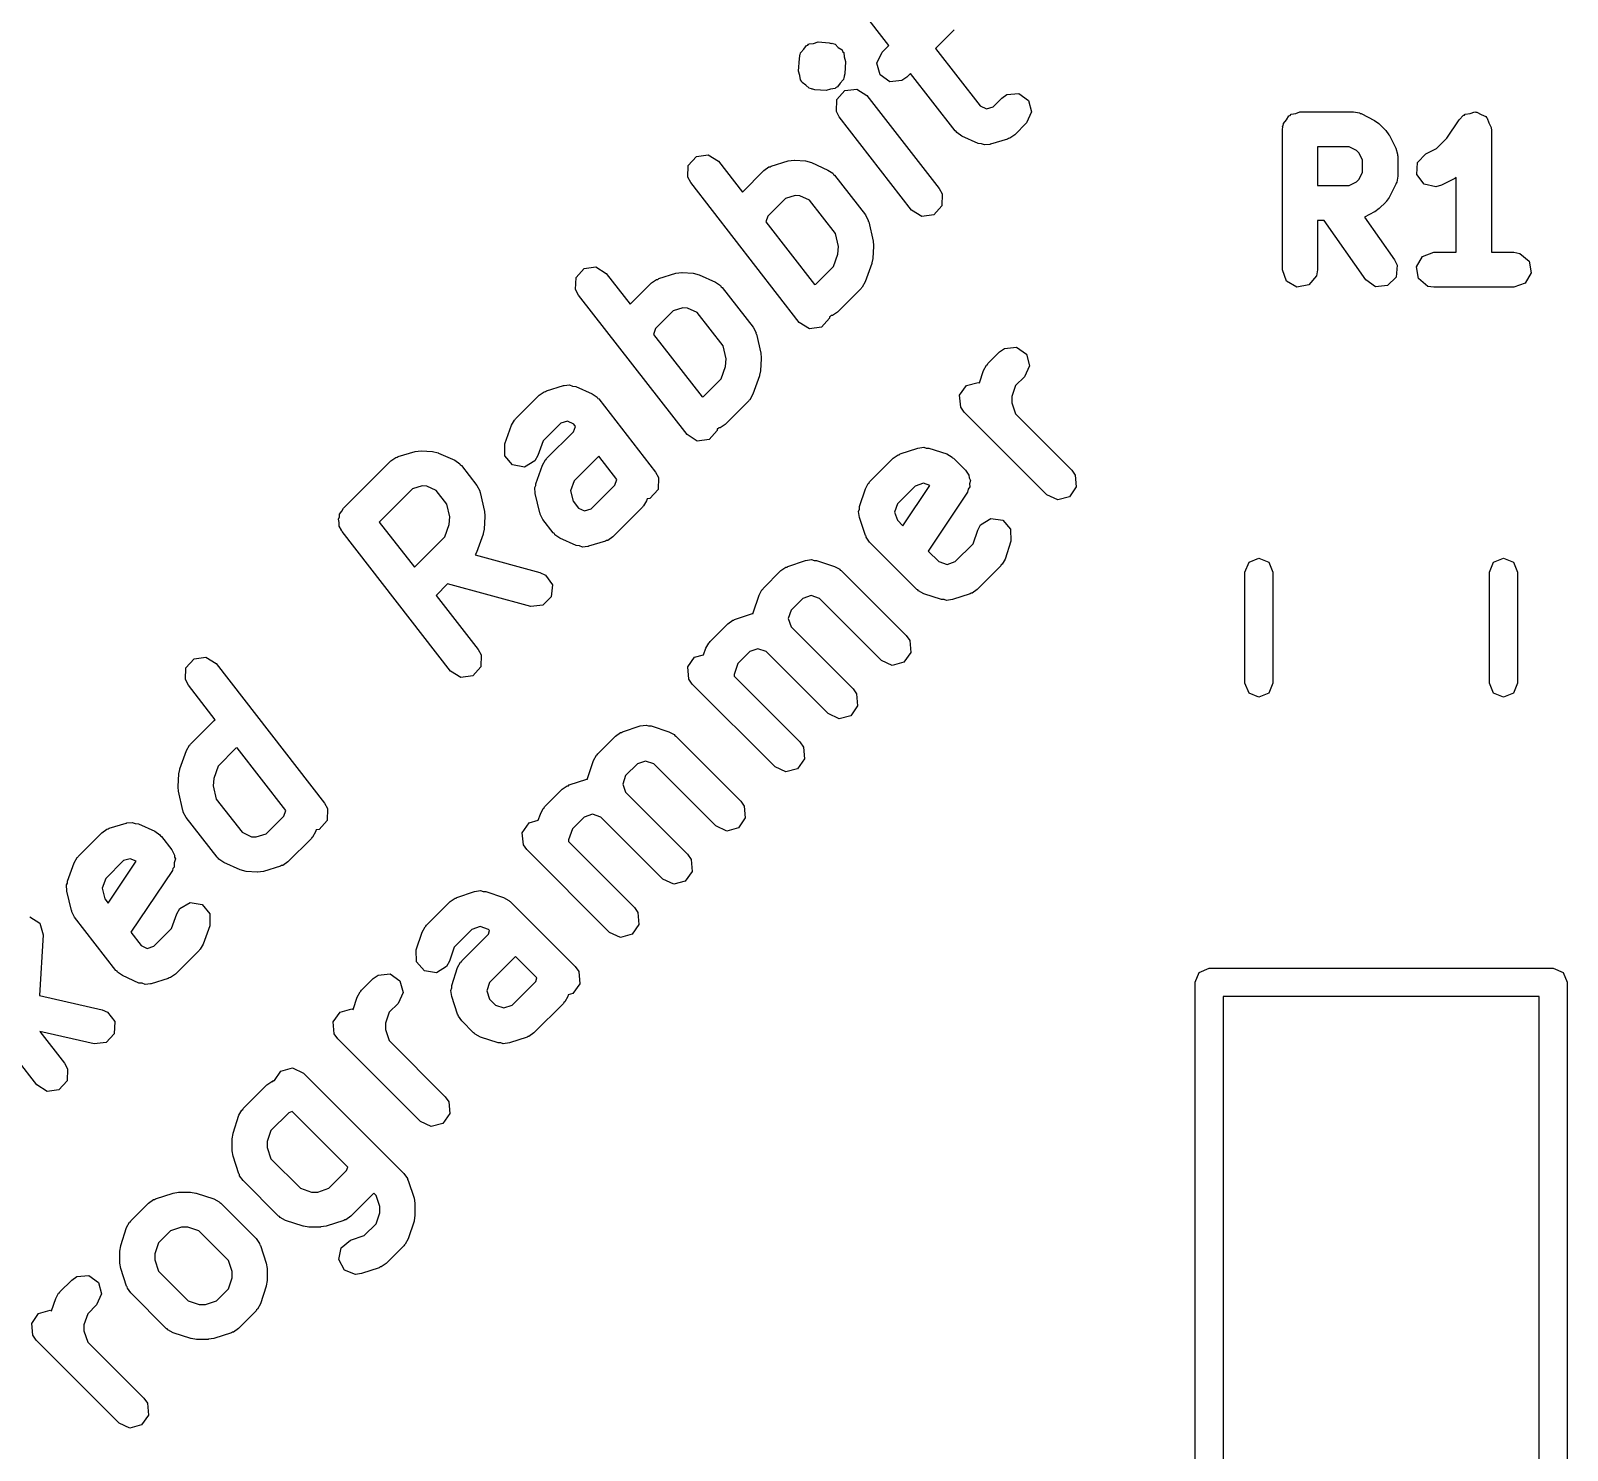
# Model space of a CAD drawing. Extents: x 83.3 to 116.7, y -116.7 to -83.3.
# Drawn here: x 89.15 to 95.72, y -110.91 to -104.85 of the extents above; entities that cross this region are included whole.
import ezdxf

# ---------------------------------------------------------------- set-up
doc = ezdxf.new("R2010")
doc.units = 0
doc.layers.add('BLACK', color=7, linetype='CONTINUOUS')

msp = doc.modelspace()

# ---------------------------------------------------------------- linework, layer by layer
at = {"layer": 'BLACK', "linetype": 'CONTINUOUS'}
for p, q in [((92.816, -104.913), (92.7019, -104.767)), ((93.0951, -104.846), (93.0157, -104.926)), ((92.4533, -104.929), (92.4643, -104.913)), ((92.4643, -104.913), (92.4697, -104.911)), ((92.4697, -104.911), (92.4735, -104.907)), ((92.4735, -104.907), (92.4744, -104.907)), ((92.4744, -104.907), (92.475, -104.906)), ((92.475, -104.906), (92.4946, -104.904)), ((92.4946, -104.904), (92.5136, -104.898)), ((92.5136, -104.898), (92.5609, -104.901)), ((92.5609, -104.901), (92.5701, -104.904)), ((92.5701, -104.904), (92.5733, -104.903)), ((92.5733, -104.903), (92.5761, -104.905)), ((92.5761, -104.905), (92.5862, -104.908)), ((92.5862, -104.908), (92.6001, -104.921)), ((92.787, -104.942), (92.816, -104.913)), ((92.4306, -105.022), (92.4337, -104.969)), ((92.4337, -104.969), (92.4361, -104.959)), ((92.4358, -104.955), (92.4376, -104.952)), ((92.4361, -104.959), (92.4358, -104.955)), ((92.4376, -104.952), (92.4391, -104.946)), ((92.4391, -104.945), (92.4395, -104.944)), ((92.4391, -104.946), (92.4391, -104.945)), ((92.4395, -104.944), (92.4398, -104.943)), ((92.4398, -104.943), (92.4533, -104.929)), ((92.6001, -104.921), (92.6161, -104.931)), ((92.6161, -104.931), (92.6182, -104.938)), ((92.6182, -104.938), (92.6233, -104.943)), ((92.6233, -104.943), (92.6253, -104.962)), ((92.6253, -104.962), (92.6308, -104.981)), ((92.6308, -104.981), (92.6277, -105.034)), ((92.7653, -104.989), (92.787, -104.942)), ((93.0157, -104.926), (93.2067, -105.171)), ((92.4361, -105.041), (92.4306, -105.022)), ((92.4381, -105.06), (92.4361, -105.041)), ((92.6256, -105.048), (92.6238, -105.051)), ((92.6277, -105.034), (92.6253, -105.044)), ((92.6253, -105.044), (92.6256, -105.048)), ((92.7786, -105.038), (92.7653, -104.989)), ((92.8206, -105.068), (92.7786, -105.038)), ((92.8931, -105.048), (92.8718, -105.063)), ((92.9088, -105.033), (92.8931, -105.048)), ((93.0997, -105.278), (92.9088, -105.033)), ((92.4432, -105.065), (92.4381, -105.06)), ((92.4453, -105.071), (92.4432, -105.065)), ((92.4613, -105.082), (92.4453, -105.071)), ((92.4752, -105.095), (92.4613, -105.082)), ((92.4853, -105.098), (92.4752, -105.095)), ((92.4881, -105.1), (92.4853, -105.098)), ((92.4913, -105.099), (92.4881, -105.1)), ((92.5005, -105.102), (92.4913, -105.099)), ((92.5478, -105.105), (92.5005, -105.102)), ((92.5668, -105.099), (92.5478, -105.105)), ((92.5864, -105.097), (92.5668, -105.099)), ((92.587, -105.096), (92.5864, -105.097)), ((92.5879, -105.096), (92.587, -105.096)), ((92.5917, -105.092), (92.5879, -105.096)), ((92.5971, -105.09), (92.5917, -105.092)), ((92.5938, -105.144), (92.6282, -105.106)), ((92.6081, -105.074), (92.5971, -105.09)), ((92.6216, -105.06), (92.6081, -105.074)), ((92.6219, -105.059), (92.6216, -105.06)), ((92.6223, -105.058), (92.6219, -105.059)), ((92.6238, -105.051), (92.6223, -105.057)), ((92.6223, -105.057), (92.6223, -105.058)), ((92.6282, -105.106), (92.679, -105.099)), ((92.679, -105.099), (92.7225, -105.126)), ((92.8718, -105.063), (92.8206, -105.068)), ((92.5919, -105.195), (92.5938, -105.144)), ((92.7225, -105.126), (93.0318, -105.524)), ((93.2067, -105.171), (93.2336, -105.183)), ((93.2336, -105.183), (93.2612, -105.175)), ((93.2612, -105.175), (93.2984, -105.138)), ((93.2984, -105.138), (93.3198, -105.123)), ((93.3198, -105.123), (93.3709, -105.118)), ((93.3709, -105.118), (93.4129, -105.148)), ((93.4129, -105.148), (93.4262, -105.197)), ((92.6041, -105.218), (92.5919, -105.195)), ((92.9134, -105.616), (92.6041, -105.218)), ((93.4045, -105.244), (93.354, -105.294)), ((93.4262, -105.197), (93.4045, -105.244)), ((94.5023, -105.246), (94.5148, -105.231)), ((94.5148, -105.231), (94.5246, -105.214)), ((94.5246, -105.214), (94.5309, -105.212)), ((94.5309, -105.212), (94.5353, -105.206)), ((94.5353, -105.206), (94.5545, -105.203)), ((94.5545, -105.203), (94.5728, -105.196)), ((94.5728, -105.196), (94.8014, -105.196)), ((94.8014, -105.196), (94.827, -105.201)), ((94.827, -105.201), (94.8304, -105.204)), ((94.8304, -105.204), (94.8349, -105.204)), ((94.8349, -105.204), (94.892, -105.233)), ((94.892, -105.233), (94.91, -105.246)), ((95.2002, -105.309), (95.2532, -105.23)), ((95.2532, -105.23), (95.2712, -105.211)), ((95.2712, -105.211), (95.2754, -105.21)), ((95.2754, -105.21), (95.2781, -105.206)), ((95.2781, -105.206), (95.2996, -105.203)), ((95.2996, -105.203), (95.3205, -105.197)), ((95.3205, -105.197), (95.3244, -105.198)), ((95.3244, -105.198), (95.3287, -105.198)), ((95.3287, -105.198), (95.3475, -105.208)), ((95.3475, -105.208), (95.3674, -105.217)), ((95.3674, -105.217), (95.3694, -105.221)), ((95.3694, -105.221), (95.3731, -105.223)), ((95.3731, -105.223), (95.3805, -105.244)), ((95.3805, -105.244), (95.3902, -105.263)), ((93.1041, -105.281), (93.0997, -105.278)), ((93.1064, -105.285), (93.1041, -105.281)), ((93.1279, -105.3), (93.1064, -105.285)), ((93.1973, -105.332), (93.1279, -105.3)), ((93.3272, -105.31), (93.3228, -105.313)), ((93.3326, -105.309), (93.3272, -105.31)), ((93.354, -105.294), (93.3326, -105.309)), ((94.4978, -105.271), (94.4995, -105.262)), ((94.4978, -105.871), (94.4978, -105.271)), ((94.4989, -105.258), (94.5006, -105.256)), ((94.4995, -105.262), (94.4989, -105.258)), ((94.5006, -105.256), (94.5023, -105.246)), ((94.91, -105.246), (94.9115, -105.247)), ((94.9115, -105.247), (94.9401, -105.276)), ((94.9401, -105.276), (94.953, -105.294)), ((94.953, -105.294), (94.9541, -105.295)), ((94.9541, -105.295), (94.9827, -105.352)), ((95.1569, -105.353), (95.2002, -105.309)), ((95.3902, -105.263), (95.3892, -105.267)), ((95.3892, -105.267), (95.3906, -105.271)), ((95.3906, -105.271), (95.3906, -105.796)), ((93.2114, -105.333), (93.1973, -105.332)), ((93.2243, -105.338), (93.2114, -105.333)), ((93.247, -105.336), (93.2243, -105.338)), ((93.2484, -105.336), (93.247, -105.336)), ((93.2489, -105.335), (93.2484, -105.336)), ((93.2502, -105.335), (93.2489, -105.335)), ((93.3228, -105.313), (93.2502, -105.335)), ((94.6478, -105.346), (94.6478, -105.511)), ((94.7836, -105.346), (94.6478, -105.346)), ((94.8141, -105.362), (94.7836, -105.346)), ((94.8254, -105.373), (94.8141, -105.362)), ((94.8406, -105.403), (94.8254, -105.373)), ((94.9827, -105.352), (94.9901, -105.377)), ((94.9901, -105.377), (94.9891, -105.381)), ((95.0754, -105.413), (95.1107, -105.376)), ((95.1107, -105.376), (95.1569, -105.353)), ((91.9574, -105.476), (91.9593, -105.425)), ((91.9593, -105.425), (91.9937, -105.387)), ((91.9937, -105.387), (92.0445, -105.38)), ((92.0445, -105.38), (92.088, -105.407)), ((92.088, -105.407), (92.1905, -105.539)), ((92.2819, -105.447), (92.3033, -105.432)), ((92.3033, -105.432), (92.3088, -105.432)), ((92.3088, -105.432), (92.3131, -105.428)), ((92.3131, -105.428), (92.3857, -105.406)), ((92.3857, -105.406), (92.4116, -105.403)), ((92.4116, -105.403), (92.4121, -105.403)), ((92.4121, -105.403), (92.4126, -105.403)), ((92.4126, -105.403), (92.4599, -105.406)), ((92.4599, -105.406), (92.4852, -105.413)), ((92.4852, -105.413), (92.4855, -105.413)), ((92.4855, -105.413), (92.486, -105.413)), ((92.486, -105.413), (92.5554, -105.445)), ((94.8406, -105.454), (94.8406, -105.403)), ((94.9891, -105.381), (94.9906, -105.386)), ((94.9906, -105.386), (94.9906, -105.471)), ((95.0723, -105.464), (95.0754, -105.413)), ((91.9696, -105.499), (91.9574, -105.476)), ((92.4336, -106.096), (91.9696, -105.499)), ((92.1905, -105.539), (92.2819, -105.447)), ((92.5554, -105.445), (92.5769, -105.459)), ((92.5769, -105.459), (92.5792, -105.464)), ((92.5792, -105.464), (92.5836, -105.467)), ((92.5836, -105.467), (92.7162, -105.637)), ((94.7836, -105.511), (94.8141, -105.496)), ((94.8141, -105.496), (94.8254, -105.484)), ((94.8254, -105.484), (94.8406, -105.454)), ((94.9827, -105.505), (94.9541, -105.562)), ((94.9832, -105.501), (94.9827, -105.505)), ((94.9861, -105.497), (94.9832, -105.501)), ((94.9906, -105.471), (94.9861, -105.497)), ((95.1029, -105.505), (95.0723, -105.464)), ((95.1528, -105.517), (95.1029, -105.505)), ((95.2349, -105.481), (95.1777, -105.51)), ((95.236, -105.48), (95.2349, -105.481)), ((95.2406, -105.477), (95.236, -105.48)), ((95.2406, -105.796), (95.2406, -105.477)), ((92.3748, -105.567), (92.2989, -105.642)), ((92.4163, -105.554), (92.3748, -105.567)), ((92.4363, -105.555), (92.4163, -105.554)), ((92.4765, -105.574), (92.4363, -105.555)), ((92.5876, -105.716), (92.4765, -105.574)), ((93.0318, -105.524), (93.044, -105.547)), ((93.044, -105.547), (93.0421, -105.598)), ((94.6478, -105.511), (94.7836, -105.511)), ((94.9541, -105.562), (94.9408, -105.58)), ((95.1777, -105.51), (95.1528, -105.517)), ((92.7162, -105.637), (92.7283, -105.66)), ((92.9569, -105.643), (92.9134, -105.616)), ((93.0077, -105.636), (92.9569, -105.643)), ((93.0421, -105.598), (93.0077, -105.636)), ((94.892, -105.624), (94.8492, -105.646)), ((94.8932, -105.623), (94.892, -105.624)), ((94.9115, -105.61), (94.8932, -105.623)), ((94.9401, -105.582), (94.9115, -105.61)), ((94.9408, -105.58), (94.9401, -105.582)), ((92.2989, -105.642), (92.2901, -105.667)), ((92.2901, -105.667), (92.4982, -105.934)), ((92.7283, -105.66), (92.7282, -105.664)), ((92.7282, -105.664), (92.73, -105.666)), ((92.73, -105.666), (92.749, -105.749)), ((94.6766, -105.661), (94.6478, -105.661)), ((94.6478, -105.661), (94.6478, -105.871)), ((94.8542, -105.914), (94.6766, -105.661)), ((94.8492, -105.646), (94.9771, -105.828)), ((92.6004, -105.772), (92.5876, -105.716)), ((92.7508, -105.77), (92.7476, -105.823)), ((92.749, -105.749), (92.75, -105.767)), ((92.75, -105.767), (92.7508, -105.77)), ((92.5795, -105.857), (92.5985, -105.804)), ((92.5985, -105.804), (92.6004, -105.772)), ((92.7476, -105.823), (92.7433, -105.842)), ((94.9771, -105.828), (94.9881, -105.852)), ((95.0703, -105.858), (95.096, -105.814)), ((95.096, -105.814), (95.1442, -105.796)), ((95.1442, -105.796), (95.2406, -105.796)), ((95.3906, -105.796), (95.4871, -105.796)), ((95.4871, -105.796), (95.5127, -105.801)), ((95.5127, -105.801), (95.552, -105.834)), ((95.552, -105.834), (95.5609, -105.884)), ((91.4795, -105.904), (91.5139, -105.866)), ((91.5139, -105.866), (91.5647, -105.859)), ((91.5647, -105.859), (91.6082, -105.887)), ((91.6082, -105.887), (91.7107, -106.018)), ((91.8333, -105.908), (91.9059, -105.886)), ((91.9059, -105.886), (91.9318, -105.883)), ((91.9318, -105.883), (91.9323, -105.883)), ((91.9323, -105.883), (91.9328, -105.883)), ((91.9328, -105.883), (91.9801, -105.886)), ((91.9801, -105.886), (92.0054, -105.893)), ((92.0054, -105.893), (92.0057, -105.893)), ((92.0057, -105.893), (92.0061, -105.893)), ((92.0061, -105.893), (92.0756, -105.924)), ((92.5036, -105.933), (92.5795, -105.857)), ((92.7433, -105.844), (92.7149, -105.923)), ((92.7433, -105.842), (92.7433, -105.844)), ((94.5153, -105.92), (94.4978, -105.871)), ((94.6433, -105.897), (94.6103, -105.936)), ((94.6478, -105.871), (94.6433, -105.897)), ((94.9881, -105.852), (94.9836, -105.903)), ((95.0793, -105.909), (95.0703, -105.858)), ((95.5609, -105.884), (95.5353, -105.929)), ((91.4776, -105.956), (91.4795, -105.904)), ((91.4898, -105.979), (91.4776, -105.956)), ((91.7107, -106.018), (91.8021, -105.927)), ((91.8021, -105.927), (91.8235, -105.912)), ((91.8235, -105.912), (91.8289, -105.912)), ((91.8289, -105.912), (91.8333, -105.908)), ((92.0756, -105.924), (92.0971, -105.939)), ((92.0971, -105.939), (92.0993, -105.944)), ((92.0993, -105.944), (92.1038, -105.947)), ((92.1038, -105.947), (92.2363, -106.117)), ((92.4982, -105.934), (92.5036, -105.933)), ((92.6974, -105.951), (92.5964, -106.052)), ((92.6989, -105.948), (92.6974, -105.951)), ((92.702, -105.946), (92.6989, -105.948)), ((92.7149, -105.923), (92.702, -105.946)), ((94.5598, -105.945), (94.5153, -105.92)), ((94.6103, -105.936), (94.5598, -105.945)), ((94.8962, -105.944), (94.8542, -105.914)), ((94.9473, -105.939), (94.8962, -105.944)), ((94.9836, -105.903), (94.9473, -105.939)), ((95.1186, -105.942), (95.0793, -105.909)), ((95.1442, -105.946), (95.1186, -105.942)), ((95.4871, -105.946), (95.1442, -105.946)), ((95.5353, -105.929), (95.4871, -105.946)), ((91.9538, -106.575), (91.4898, -105.979)), ((91.8949, -106.046), (91.819, -106.122)), ((91.9365, -106.034), (91.8949, -106.046)), ((91.9565, -106.035), (91.9365, -106.034)), ((91.9967, -106.053), (91.9565, -106.035)), ((92.1078, -106.196), (91.9967, -106.053)), ((92.4771, -106.123), (92.4336, -106.096)), ((92.5623, -106.078), (92.5279, -106.116)), ((92.5625, -106.072), (92.5623, -106.078)), ((92.5652, -106.071), (92.5625, -106.072)), ((92.5696, -106.067), (92.5652, -106.071)), ((92.575, -106.067), (92.5696, -106.067)), ((92.5964, -106.052), (92.575, -106.067)), ((91.819, -106.122), (91.8103, -106.147)), ((91.8103, -106.147), (92.0184, -106.414)), ((92.2363, -106.117), (92.2485, -106.14)), ((92.2485, -106.14), (92.2484, -106.143)), ((92.2484, -106.143), (92.2502, -106.146)), ((92.2502, -106.146), (92.2692, -106.228)), ((92.5279, -106.116), (92.4771, -106.123)), ((92.1206, -106.252), (92.1078, -106.196)), ((92.2692, -106.228), (92.2701, -106.247)), ((93.2391, -106.272), (93.2896, -106.222)), ((93.2896, -106.222), (93.311, -106.207)), ((93.311, -106.207), (93.3621, -106.202)), ((93.3621, -106.202), (93.4041, -106.232)), ((92.0996, -106.337), (92.1187, -106.284)), ((92.1187, -106.284), (92.1206, -106.252)), ((92.271, -106.25), (92.2678, -106.303)), ((92.2701, -106.247), (92.271, -106.25)), ((93.221, -106.301), (93.2334, -106.279)), ((93.2334, -106.279), (93.2372, -106.276)), ((93.2372, -106.276), (93.2391, -106.272)), ((93.4174, -106.281), (93.3957, -106.328)), ((93.4041, -106.232), (93.4174, -106.281)), ((92.0237, -106.413), (92.0996, -106.337)), ((92.2635, -106.324), (92.2351, -106.403)), ((92.2678, -106.303), (92.2635, -106.321)), ((92.2635, -106.321), (92.2635, -106.324)), ((93.1481, -106.365), (93.1977, -106.352)), ((93.1977, -106.352), (93.2034, -106.354)), ((93.2034, -106.354), (93.221, -106.301)), ((93.3957, -106.328), (93.3577, -106.366)), ((91.2213, -106.508), (91.3223, -106.407)), ((91.3223, -106.407), (91.3436, -106.392)), ((91.3436, -106.392), (91.3491, -106.391)), ((91.3491, -106.391), (91.3535, -106.388)), ((91.3535, -106.388), (91.4261, -106.366)), ((91.4261, -106.366), (91.4273, -106.366)), ((91.4273, -106.366), (91.4278, -106.366)), ((91.4278, -106.366), (91.4293, -106.366)), ((91.4293, -106.366), (91.452, -106.363)), ((91.452, -106.363), (91.4649, -106.368)), ((91.4649, -106.368), (91.479, -106.37)), ((91.479, -106.37), (91.5484, -106.401)), ((91.5484, -106.401), (91.5699, -106.416)), ((91.5699, -106.416), (91.5722, -106.421)), ((91.5722, -106.421), (91.5766, -106.423)), ((91.5766, -106.423), (91.8197, -106.736)), ((92.0184, -106.414), (92.0237, -106.413)), ((92.2221, -106.426), (92.2191, -106.428)), ((92.2351, -106.403), (92.2221, -106.426)), ((93.1187, -106.407), (93.1481, -106.365)), ((93.1232, -106.458), (93.1187, -106.407)), ((93.3577, -106.366), (93.3419, -106.413)), ((93.3419, -106.413), (93.3419, -106.439)), ((92.2176, -106.431), (92.1165, -106.532)), ((92.2191, -106.428), (92.2176, -106.431)), ((93.1381, -106.479), (93.1232, -106.458)), ((93.4917, -106.833), (93.1381, -106.479)), ((93.3419, -106.439), (93.3577, -106.487)), ((93.3577, -106.487), (93.5977, -106.727)), ((91.1753, -106.614), (91.2038, -106.535)), ((91.2038, -106.535), (91.2167, -106.513)), ((91.2167, -106.513), (91.2198, -106.511)), ((91.2198, -106.511), (91.2213, -106.508)), ((91.4151, -106.526), (91.3392, -106.602)), ((91.4427, -106.518), (91.4151, -106.526)), ((91.4695, -106.53), (91.4427, -106.518)), ((91.4683, -106.564), (91.477, -106.54)), ((91.477, -106.54), (91.4695, -106.53)), ((92.0825, -106.558), (92.0481, -106.596)), ((92.0827, -106.551), (92.0825, -106.558)), ((92.0853, -106.551), (92.0827, -106.551)), ((92.0897, -106.547), (92.0853, -106.551)), ((92.0952, -106.547), (92.0897, -106.547)), ((92.1165, -106.532), (92.0952, -106.547)), ((91.1755, -106.666), (91.1753, -106.614)), ((91.3392, -106.602), (91.3165, -106.665)), ((91.3539, -106.678), (91.4683, -106.564)), ((91.9972, -106.603), (91.9538, -106.575)), ((92.0481, -106.596), (91.9972, -106.603)), ((90.4858, -106.89), (90.6878, -106.688)), ((90.6878, -106.688), (90.7091, -106.673)), ((90.7091, -106.673), (90.7146, -106.672)), ((90.7146, -106.672), (90.719, -106.669)), ((90.719, -106.669), (90.7916, -106.647)), ((90.7916, -106.647), (90.8175, -106.644)), ((90.8175, -106.644), (90.8179, -106.644)), ((90.8179, -106.644), (90.8184, -106.644)), ((90.8184, -106.644), (90.8658, -106.647)), ((90.8658, -106.647), (90.8911, -106.653)), ((90.8911, -106.653), (90.8914, -106.654)), ((90.8914, -106.654), (90.8918, -106.654)), ((90.8918, -106.654), (90.9613, -106.685)), ((90.9613, -106.685), (90.9828, -106.7)), ((91.2086, -106.705), (91.1755, -106.666)), ((91.3035, -106.688), (91.2592, -106.714)), ((91.3165, -106.665), (91.3035, -106.688)), ((91.3363, -106.706), (91.3493, -106.683)), ((91.3493, -106.683), (91.3524, -106.682)), ((91.3524, -106.682), (91.3539, -106.678)), ((91.5766, -106.668), (91.4718, -106.773)), ((91.6538, -106.767), (91.5766, -106.668)), ((92.734, -106.777), (92.8351, -106.676)), ((92.8351, -106.676), (92.8564, -106.661)), ((92.8564, -106.661), (92.8609, -106.661)), ((92.8609, -106.661), (92.8644, -106.658)), ((92.8644, -106.658), (92.9401, -106.633)), ((92.9401, -106.633), (92.9659, -106.629)), ((92.9659, -106.629), (92.9763, -106.633)), ((92.9763, -106.633), (92.9876, -106.633)), ((92.9876, -106.633), (93.0633, -106.658)), ((93.0633, -106.658), (93.0862, -106.671)), ((93.0862, -106.671), (93.0886, -106.674)), ((93.0886, -106.674), (93.0926, -106.676)), ((93.0926, -106.676), (93.1432, -106.727)), ((90.9828, -106.7), (90.985, -106.705)), ((90.985, -106.705), (90.9894, -106.707)), ((90.9894, -106.707), (91.0557, -106.793)), ((91.2592, -106.714), (91.2086, -106.705)), ((91.3079, -106.785), (91.3363, -106.706)), ((91.8197, -106.736), (91.8318, -106.759)), ((93.1432, -106.727), (93.1581, -106.748)), ((93.1581, -106.748), (93.1592, -106.76)), ((93.5977, -106.727), (93.6127, -106.748)), ((93.6127, -106.748), (93.6171, -106.799)), ((90.7806, -106.807), (90.6387, -106.949)), ((90.8221, -106.794), (90.7806, -106.807)), ((90.8422, -106.796), (90.8221, -106.794)), ((90.8824, -106.814), (90.8422, -106.796)), ((90.9272, -106.872), (90.8824, -106.814)), ((91.0557, -106.793), (91.0679, -106.816)), ((91.0679, -106.816), (91.0678, -106.819)), ((91.0678, -106.819), (91.0696, -106.822)), ((91.3041, -106.801), (91.308, -106.793)), ((91.3054, -106.827), (91.3041, -106.801)), ((91.308, -106.793), (91.3079, -106.785)), ((91.4718, -106.773), (91.4565, -106.815)), ((91.4565, -106.815), (91.4668, -106.859)), ((91.5439, -106.892), (91.6451, -106.791)), ((91.6451, -106.791), (91.6538, -106.767)), ((91.8299, -106.81), (91.7955, -106.848)), ((91.8318, -106.759), (91.8299, -106.81)), ((92.6907, -106.882), (92.7159, -106.807)), ((92.7159, -106.807), (92.7283, -106.784)), ((92.7283, -106.784), (92.7321, -106.781)), ((92.7321, -106.781), (92.734, -106.777)), ((92.9286, -106.795), (92.8526, -106.871)), ((92.8764, -106.965), (92.9916, -106.792)), ((92.9639, -106.783), (92.9286, -106.795)), ((92.9916, -106.792), (92.9639, -106.783)), ((93.1525, -106.821), (92.9846, -107.073)), ((93.1555, -106.809), (93.1525, -106.821)), ((93.1626, -106.799), (93.1555, -106.809)), ((93.1592, -106.76), (93.1647, -106.772)), ((93.1647, -106.772), (93.1613, -106.785)), ((93.1613, -106.785), (93.1626, -106.799)), ((93.6171, -106.799), (93.5877, -106.841)), ((90.94, -106.927), (90.9272, -106.872)), ((91.0696, -106.822), (91.0885, -106.904)), ((91.3244, -106.909), (91.3054, -106.827)), ((91.4668, -106.859), (91.4895, -106.889)), ((91.763, -106.885), (91.6367, -107.012)), ((91.7645, -106.882), (91.763, -106.885)), ((91.7676, -106.88), (91.7645, -106.882)), ((91.7805, -106.858), (91.7676, -106.88)), ((91.7834, -106.85), (91.7805, -106.858)), ((91.7955, -106.848), (91.7834, -106.85)), ((92.691, -106.894), (92.6907, -106.882)), ((92.8526, -106.871), (92.8409, -106.906)), ((93.5382, -106.854), (93.4917, -106.833)), ((93.5877, -106.841), (93.5382, -106.854)), ((90.4641, -106.936), (90.4689, -106.926)), ((90.468, -106.951), (90.4641, -106.936)), ((90.4674, -106.966), (90.468, -106.951)), ((90.4689, -106.926), (90.4693, -106.915)), ((90.4693, -106.915), (90.4794, -106.903)), ((90.4794, -106.903), (90.4858, -106.89)), ((90.6387, -106.949), (90.7889, -107.142)), ((90.9381, -106.959), (90.94, -106.927)), ((91.0903, -106.925), (91.0872, -106.979)), ((91.0885, -106.904), (91.0895, -106.922)), ((91.0895, -106.922), (91.0903, -106.925)), ((91.3262, -106.912), (91.3244, -106.909)), ((91.3261, -106.915), (91.3262, -106.912)), ((91.3382, -106.938), (91.3261, -106.915)), ((91.3824, -106.995), (91.3382, -106.938)), ((91.4895, -106.889), (91.5163, -106.901)), ((91.5163, -106.901), (91.5439, -106.892)), ((92.6868, -106.904), (92.691, -106.894)), ((92.6907, -106.93), (92.6868, -106.904)), ((92.7159, -107.006), (92.6907, -106.93)), ((92.8409, -106.906), (92.8526, -106.941)), ((92.8526, -106.941), (92.8764, -106.965)), ((93.2081, -106.96), (93.2519, -106.934)), ((93.2519, -106.934), (93.3026, -106.941)), ((93.3026, -106.941), (93.3366, -106.979)), ((90.4767, -106.983), (90.4674, -106.966)), ((90.4774, -106.986), (90.4767, -106.983)), ((90.4784, -106.987), (90.4774, -106.986)), ((90.4796, -106.989), (90.4784, -106.987)), ((90.9436, -107.586), (90.4796, -106.989)), ((90.7889, -107.142), (90.919, -107.012)), ((90.919, -107.012), (90.9381, -106.959)), ((91.0829, -107), (91.0545, -107.079)), ((91.0872, -106.979), (91.0829, -106.997)), ((91.0829, -106.997), (91.0829, -107)), ((91.3869, -106.998), (91.3824, -106.995)), ((91.3891, -107.003), (91.3869, -106.998)), ((91.4106, -107.017), (91.3891, -107.003)), ((91.48, -107.049), (91.4106, -107.017)), ((91.6367, -107.012), (91.6154, -107.027)), ((92.7187, -107.009), (92.7159, -107.006)), ((92.7191, -107.014), (92.7187, -107.009)), ((92.734, -107.035), (92.7191, -107.014)), ((93.1761, -107.042), (93.1957, -106.983)), ((93.1957, -106.983), (93.2081, -106.96)), ((93.3366, -106.979), (93.338, -107.031)), ((91.0545, -107.079), (91.0484, -107.089)), ((91.4941, -107.05), (91.48, -107.049)), ((91.5071, -107.056), (91.4941, -107.05)), ((91.5297, -107.053), (91.5071, -107.056)), ((91.5312, -107.053), (91.5297, -107.053)), ((91.5317, -107.053), (91.5312, -107.053)), ((91.5329, -107.052), (91.5317, -107.053)), ((91.6055, -107.03), (91.5329, -107.052)), ((91.6099, -107.027), (91.6055, -107.03)), ((91.6154, -107.027), (91.6099, -107.027)), ((92.9361, -107.237), (92.734, -107.035)), ((92.9846, -107.073), (93.0296, -107.118)), ((93.1001, -107.118), (93.1761, -107.042)), ((93.338, -107.031), (93.3128, -107.107)), ((91.0484, -107.089), (91.3254, -107.164)), ((92.3552, -107.156), (92.3766, -107.141)), ((92.3766, -107.141), (92.381, -107.141)), ((92.381, -107.141), (92.3846, -107.138)), ((92.3846, -107.138), (92.4603, -107.113)), ((92.4603, -107.113), (92.4861, -107.109)), ((92.4861, -107.109), (92.4965, -107.113)), ((92.4965, -107.113), (92.5077, -107.113)), ((92.5077, -107.113), (92.5835, -107.138)), ((92.5835, -107.138), (92.6064, -107.15)), ((93.0296, -107.118), (93.0649, -107.13)), ((93.0649, -107.13), (93.1001, -107.118)), ((93.2947, -107.136), (93.1937, -107.237)), ((93.2966, -107.132), (93.2947, -107.136)), ((93.3004, -107.129), (93.2966, -107.132)), ((93.3128, -107.107), (93.3004, -107.129)), ((94.3375, -107.163), (94.3551, -107.12)), ((94.3551, -107.12), (94.3975, -107.103)), ((94.3975, -107.103), (94.4399, -107.12)), ((94.4399, -107.12), (94.4575, -107.163)), ((95.3825, -107.163), (95.4001, -107.12)), ((95.4001, -107.12), (95.4425, -107.103)), ((95.4425, -107.103), (95.4849, -107.12)), ((95.4849, -107.12), (95.5025, -107.163)), ((90.9305, -107.213), (90.8817, -107.262)), ((91.2863, -107.309), (90.9305, -107.213)), ((91.3254, -107.164), (91.349, -107.175)), ((91.349, -107.175), (91.3784, -107.217)), ((92.2795, -107.232), (92.3552, -107.156)), ((92.6064, -107.15), (92.6088, -107.154)), ((92.6088, -107.154), (92.6128, -107.156)), ((92.6128, -107.156), (92.8906, -107.434)), ((94.3375, -107.637), (94.3375, -107.163)), ((94.4575, -107.163), (94.4575, -107.637)), ((95.3825, -107.637), (95.3825, -107.163)), ((95.5025, -107.163), (95.5025, -107.637)), ((90.8817, -107.262), (91.062, -107.493)), ((91.3738, -107.268), (91.3375, -107.304)), ((91.3784, -107.217), (91.3738, -107.268)), ((92.2361, -107.337), (92.2614, -107.261)), ((92.2614, -107.261), (92.2738, -107.238)), ((92.2738, -107.238), (92.2776, -107.236)), ((92.2776, -107.236), (92.2795, -107.232)), ((92.4488, -107.275), (92.3981, -107.325)), ((92.484, -107.263), (92.4488, -107.275)), ((92.5193, -107.275), (92.484, -107.263)), ((92.7845, -107.54), (92.5193, -107.275)), ((92.9401, -107.239), (92.9361, -107.237)), ((92.9425, -107.243), (92.9401, -107.239)), ((92.9654, -107.255), (92.9425, -107.243)), ((93.0411, -107.28), (92.9654, -107.255)), ((93.0524, -107.28), (93.0411, -107.28)), ((93.0628, -107.284), (93.0524, -107.28)), ((93.0886, -107.28), (93.0628, -107.284)), ((93.1643, -107.255), (93.0886, -107.28)), ((93.1679, -107.252), (93.1643, -107.255)), ((93.1723, -107.252), (93.1679, -107.252)), ((93.1937, -107.237), (93.1723, -107.252)), ((91.3375, -107.304), (91.2863, -107.309)), ((92.1573, -107.365), (92.233, -107.34)), ((92.233, -107.34), (92.2362, -107.34)), ((92.2362, -107.34), (92.2361, -107.337)), ((92.3981, -107.325), (92.3863, -107.361)), ((92.0522, -107.459), (92.1279, -107.383)), ((92.1279, -107.383), (92.1493, -107.368)), ((92.1493, -107.368), (92.1538, -107.368)), ((92.1538, -107.368), (92.1573, -107.365)), ((92.3863, -107.361), (92.3981, -107.396)), ((92.3981, -107.396), (92.6633, -107.661)), ((92.0341, -107.488), (92.0465, -107.466)), ((92.0465, -107.466), (92.0503, -107.463)), ((92.0503, -107.463), (92.0522, -107.459)), ((92.8906, -107.434), (92.9056, -107.455)), ((92.9056, -107.455), (92.91, -107.506)), ((89.8127, -107.571), (89.8471, -107.533)), ((89.8471, -107.533), (89.898, -107.526)), ((89.898, -107.526), (89.9414, -107.553)), ((91.062, -107.493), (91.0742, -107.516)), ((91.0742, -107.516), (91.0723, -107.568)), ((91.957, -107.568), (91.9864, -107.526)), ((91.9864, -107.526), (92.0248, -107.516)), ((92.0248, -107.516), (92.0341, -107.488)), ((92.2215, -107.502), (92.1708, -107.553)), ((92.2567, -107.49), (92.2215, -107.502)), ((92.292, -107.502), (92.2567, -107.49)), ((92.5573, -107.767), (92.292, -107.502)), ((92.831, -107.562), (92.7845, -107.54)), ((92.91, -107.506), (92.8806, -107.548)), ((89.8108, -107.622), (89.8127, -107.571)), ((89.9414, -107.553), (90.4054, -108.15)), ((90.9871, -107.613), (90.9436, -107.586)), ((91.0379, -107.606), (90.9871, -107.613)), ((91.0723, -107.568), (91.0379, -107.606)), ((91.9615, -107.62), (91.957, -107.568)), ((92.1708, -107.553), (92.155, -107.6)), ((92.155, -107.6), (92.155, -107.607)), ((92.155, -107.607), (92.436, -107.888)), ((92.8806, -107.548), (92.831, -107.562)), ((89.823, -107.646), (89.8108, -107.622)), ((89.9376, -107.793), (89.823, -107.646)), ((91.9764, -107.641), (91.9615, -107.62)), ((92.33, -107.994), (91.9764, -107.641)), ((92.6633, -107.661), (92.6783, -107.682)), ((94.3551, -107.68), (94.3375, -107.637)), ((94.4575, -107.637), (94.4399, -107.68)), ((95.4001, -107.68), (95.3825, -107.637)), ((95.5025, -107.637), (95.4849, -107.68)), ((92.6827, -107.734), (92.6533, -107.776)), ((92.6783, -107.682), (92.6827, -107.734)), ((94.3975, -107.697), (94.3551, -107.68)), ((94.4399, -107.68), (94.3975, -107.697)), ((95.4425, -107.697), (95.4001, -107.68)), ((95.4849, -107.68), (95.4425, -107.697)), ((89.8323, -107.897), (89.9333, -107.796)), ((89.9333, -107.796), (89.9376, -107.793)), ((92.6038, -107.789), (92.5573, -107.767)), ((92.6533, -107.776), (92.6038, -107.789)), ((91.5724, -107.939), (91.6481, -107.863)), ((91.6481, -107.863), (91.6695, -107.848)), ((91.6695, -107.848), (91.6739, -107.848)), ((91.6739, -107.848), (91.6774, -107.845)), ((91.6774, -107.845), (91.7532, -107.82)), ((91.7532, -107.82), (91.779, -107.816)), ((91.779, -107.816), (91.7894, -107.82)), ((91.7894, -107.82), (91.8006, -107.82)), ((91.8006, -107.82), (91.8764, -107.845)), ((91.8764, -107.845), (91.8993, -107.857)), ((91.8993, -107.857), (91.9017, -107.861)), ((91.9017, -107.861), (91.9057, -107.863)), ((91.9057, -107.863), (92.1835, -108.141)), ((89.7864, -108.003), (89.8148, -107.924)), ((89.8148, -107.924), (89.8277, -107.902)), ((89.8277, -107.902), (89.8308, -107.9)), ((89.8308, -107.9), (89.8323, -107.897)), ((90.0262, -107.915), (89.9503, -107.991)), ((90.0315, -107.914), (90.0262, -107.915)), ((90.2396, -108.181), (90.0315, -107.914)), ((92.436, -107.888), (92.451, -107.91)), ((92.451, -107.91), (92.4555, -107.961)), ((89.7864, -108.006), (89.7864, -108.003)), ((89.9503, -107.991), (89.9312, -108.044)), ((91.529, -108.044), (91.5542, -107.968)), ((91.5542, -107.968), (91.5667, -107.945)), ((91.5667, -107.945), (91.5705, -107.943)), ((91.5705, -107.943), (91.5724, -107.939)), ((91.7417, -107.982), (91.691, -108.032)), ((91.7769, -107.97), (91.7417, -107.982)), ((91.8122, -107.982), (91.7769, -107.97)), ((92.0774, -108.247), (91.8122, -107.982)), ((92.3765, -108.016), (92.33, -107.994)), ((92.426, -108.003), (92.3765, -108.016)), ((92.4555, -107.961), (92.426, -108.003)), ((89.7789, -108.078), (89.7821, -108.024)), ((89.7821, -108.024), (89.7864, -108.006)), ((89.9312, -108.044), (89.9293, -108.076)), ((91.4502, -108.072), (91.5259, -108.047)), ((91.5259, -108.047), (91.5291, -108.047)), ((91.5291, -108.047), (91.529, -108.044)), ((91.691, -108.032), (91.6792, -108.068)), ((91.6792, -108.068), (91.691, -108.103)), ((89.7797, -108.081), (89.7789, -108.078)), ((89.7807, -108.099), (89.7797, -108.081)), ((89.7997, -108.181), (89.7807, -108.099)), ((89.9293, -108.076), (89.9421, -108.132)), ((89.9421, -108.132), (90.0532, -108.274)), ((91.3451, -108.166), (91.4208, -108.09)), ((91.4208, -108.09), (91.4422, -108.076)), ((91.4422, -108.076), (91.4466, -108.075)), ((91.4466, -108.075), (91.4502, -108.072)), ((91.691, -108.103), (91.9562, -108.368)), ((89.8015, -108.184), (89.7997, -108.181)), ((89.8014, -108.188), (89.8015, -108.184)), ((89.8135, -108.211), (89.8014, -108.188)), ((90.2308, -108.205), (90.2396, -108.181)), ((90.4054, -108.15), (90.4176, -108.173)), ((90.4176, -108.173), (90.4157, -108.224)), ((91.3177, -108.223), (91.327, -108.196)), ((91.327, -108.196), (91.3394, -108.173)), ((91.3394, -108.173), (91.3432, -108.17)), ((91.3432, -108.17), (91.3451, -108.166)), ((91.5496, -108.197), (91.5144, -108.209)), ((91.5849, -108.209), (91.5496, -108.197)), ((92.1835, -108.141), (92.1984, -108.162)), ((92.1984, -108.162), (92.2029, -108.213)), ((89.4535, -108.276), (89.4749, -108.261)), ((89.4749, -108.261), (89.4803, -108.26)), ((89.4803, -108.26), (89.4847, -108.257)), ((89.4847, -108.257), (89.5573, -108.235)), ((89.5573, -108.235), (89.5586, -108.235)), ((89.5586, -108.235), (89.559, -108.234)), ((89.559, -108.234), (89.5605, -108.234)), ((89.5605, -108.234), (89.5832, -108.232)), ((89.5832, -108.232), (89.5961, -108.237)), ((89.5961, -108.237), (89.6102, -108.238)), ((89.6102, -108.238), (89.6796, -108.27)), ((89.9461, -108.381), (89.8135, -108.211)), ((90.1549, -108.281), (90.2308, -108.205)), ((90.3692, -108.264), (90.3663, -108.272)), ((90.3813, -108.262), (90.3692, -108.264)), ((90.4157, -108.224), (90.3813, -108.262)), ((91.2499, -108.276), (91.2793, -108.234)), ((91.2793, -108.234), (91.3177, -108.223)), ((91.4637, -108.26), (91.4479, -108.307)), ((91.5144, -108.209), (91.4637, -108.26)), ((91.8502, -108.474), (91.5849, -108.209)), ((92.1239, -108.269), (92.0774, -108.247)), ((92.1735, -108.255), (92.1239, -108.269)), ((92.2029, -108.213), (92.1735, -108.255)), ((89.3525, -108.377), (89.4535, -108.276)), ((89.6796, -108.27), (89.7011, -108.285)), ((89.7011, -108.285), (89.7034, -108.289)), ((89.7034, -108.289), (89.7078, -108.292)), ((89.7078, -108.292), (89.752, -108.349)), ((90.0532, -108.274), (90.0934, -108.293)), ((90.0934, -108.293), (90.1134, -108.294)), ((90.1134, -108.294), (90.1549, -108.281)), ((90.3488, -108.3), (90.2478, -108.401)), ((90.3503, -108.296), (90.3488, -108.3)), ((90.3534, -108.295), (90.3503, -108.296)), ((90.3663, -108.272), (90.3534, -108.295)), ((91.2544, -108.327), (91.2499, -108.276)), ((91.2693, -108.348), (91.2544, -108.327)), ((91.4479, -108.307), (91.4479, -108.314)), ((91.4479, -108.314), (91.7289, -108.596)), ((89.335, -108.404), (89.3479, -108.382)), ((89.3479, -108.382), (89.351, -108.38)), ((89.351, -108.38), (89.3525, -108.377)), ((89.5463, -108.395), (89.4704, -108.471)), ((89.5739, -108.387), (89.5463, -108.395)), ((89.6, -108.398), (89.5739, -108.387)), ((89.752, -108.349), (89.7642, -108.372)), ((89.7674, -108.387), (89.763, -108.405)), ((89.7642, -108.372), (89.7639, -108.38)), ((89.7639, -108.38), (89.7674, -108.387)), ((89.9505, -108.384), (89.9461, -108.381)), ((89.9528, -108.389), (89.9505, -108.384)), ((89.9743, -108.403), (89.9528, -108.389)), ((91.6229, -108.702), (91.2693, -108.348)), ((91.9562, -108.368), (91.9712, -108.39)), ((91.9712, -108.39), (91.9756, -108.441)), ((89.3066, -108.483), (89.335, -108.404)), ((89.4801, -108.577), (89.6, -108.398)), ((89.755, -108.437), (89.577, -108.701)), ((89.7569, -108.429), (89.755, -108.437)), ((89.7623, -108.423), (89.7569, -108.429)), ((89.763, -108.405), (89.7623, -108.423)), ((90.0437, -108.435), (89.9743, -108.403)), ((90.0442, -108.435), (90.0437, -108.435)), ((90.0445, -108.435), (90.0442, -108.435)), ((90.0698, -108.441), (90.0445, -108.435)), ((90.1171, -108.445), (90.0698, -108.441)), ((90.1176, -108.444), (90.1171, -108.445)), ((90.1181, -108.445), (90.1176, -108.444)), ((90.144, -108.441), (90.1181, -108.445)), ((90.2166, -108.419), (90.144, -108.441)), ((90.2209, -108.416), (90.2166, -108.419)), ((90.2264, -108.416), (90.2209, -108.416)), ((90.2478, -108.401), (90.2264, -108.416)), ((91.9756, -108.441), (91.9462, -108.483)), ((89.3027, -108.499), (89.3066, -108.492)), ((89.304, -108.525), (89.3027, -108.499)), ((89.323, -108.608), (89.304, -108.525)), ((89.3066, -108.492), (89.3066, -108.483)), ((89.4704, -108.471), (89.4552, -108.513)), ((89.4552, -108.513), (89.4654, -108.558)), ((90.9703, -108.552), (91.0461, -108.527)), ((91.0461, -108.527), (91.0719, -108.523)), ((91.0719, -108.523), (91.0823, -108.527)), ((91.0823, -108.527), (91.0935, -108.527)), ((91.0935, -108.527), (91.1693, -108.552)), ((91.8967, -108.496), (91.8502, -108.474)), ((91.9462, -108.483), (91.8967, -108.496)), ((89.4654, -108.558), (89.4801, -108.577)), ((89.7867, -108.599), (89.831, -108.574)), ((89.831, -108.574), (89.8816, -108.582)), ((89.8816, -108.582), (89.9147, -108.622)), ((90.84, -108.671), (90.941, -108.57)), ((90.941, -108.57), (90.9624, -108.555)), ((90.9624, -108.555), (90.9668, -108.555)), ((90.9668, -108.555), (90.9703, -108.552)), ((91.1693, -108.552), (91.1922, -108.565)), ((91.1922, -108.565), (91.1945, -108.568)), ((91.1945, -108.568), (91.1986, -108.57)), ((91.1986, -108.57), (91.4764, -108.848)), ((89.1451, -108.635), (89.1879, -108.663)), ((89.3248, -108.61), (89.323, -108.608)), ((89.3247, -108.614), (89.3248, -108.61)), ((89.3369, -108.637), (89.3247, -108.614)), ((89.5136, -108.864), (89.3369, -108.637)), ((89.751, -108.685), (89.7738, -108.622)), ((89.7738, -108.622), (89.7867, -108.599)), ((89.9147, -108.622), (89.9149, -108.673)), ((91.7289, -108.596), (91.7439, -108.617)), ((91.7439, -108.617), (91.7484, -108.668)), ((89.2026, -108.712), (89.1874, -108.971)), ((89.1879, -108.663), (89.2026, -108.712)), ((89.577, -108.701), (89.6207, -108.757)), ((89.6751, -108.761), (89.751, -108.685)), ((89.9149, -108.673), (89.8865, -108.752)), ((90.7966, -108.776), (90.8219, -108.701)), ((90.8219, -108.701), (90.8343, -108.678)), ((90.8343, -108.678), (90.8381, -108.675)), ((90.8381, -108.675), (90.84, -108.671)), ((91.0346, -108.689), (90.9586, -108.765)), ((90.9915, -108.823), (91.1053, -108.709)), ((91.0698, -108.677), (91.0346, -108.689)), ((91.1051, -108.689), (91.0698, -108.677)), ((91.1103, -108.694), (91.1051, -108.689)), ((91.1053, -108.709), (91.1103, -108.694)), ((91.6694, -108.723), (91.6229, -108.702)), ((91.7189, -108.71), (91.6694, -108.723)), ((91.7484, -108.668), (91.7189, -108.71)), ((89.1759, -109.353), (88.7118, -108.757)), ((89.6207, -108.757), (89.6475, -108.77)), ((89.6475, -108.77), (89.6751, -108.761)), ((89.8689, -108.779), (89.7679, -108.88)), ((89.8705, -108.776), (89.8689, -108.779)), ((89.8735, -108.774), (89.8705, -108.776)), ((89.8865, -108.752), (89.8735, -108.774)), ((90.798, -108.828), (90.7966, -108.776)), ((90.9586, -108.765), (90.9389, -108.824)), ((90.8321, -108.866), (90.798, -108.828)), ((90.9265, -108.847), (90.8828, -108.874)), ((90.9389, -108.824), (90.9265, -108.847)), ((90.9482, -108.928), (90.9734, -108.852)), ((90.9734, -108.852), (90.9858, -108.829)), ((90.9858, -108.829), (90.9896, -108.827)), ((90.9896, -108.827), (90.9915, -108.823)), ((91.2213, -108.805), (91.1101, -108.916)), ((91.3123, -108.896), (91.2213, -108.805)), ((91.4764, -108.848), (91.4913, -108.869)), ((94.1426, -108.873), (94.185, -108.855)), ((94.185, -108.855), (95.655, -108.855)), ((95.655, -108.855), (95.6974, -108.873)), ((89.5181, -108.867), (89.5136, -108.864)), ((89.5203, -108.872), (89.5181, -108.867)), ((89.5418, -108.886), (89.5203, -108.872)), ((89.6113, -108.918), (89.5418, -108.886)), ((89.6253, -108.919), (89.6113, -108.918)), ((89.6383, -108.924), (89.6253, -108.919)), ((89.6609, -108.922), (89.6383, -108.924)), ((89.6624, -108.922), (89.6609, -108.922)), ((89.6629, -108.921), (89.6624, -108.922)), ((89.6641, -108.921), (89.6629, -108.921)), ((89.7367, -108.899), (89.6641, -108.921)), ((89.7411, -108.896), (89.7367, -108.899)), ((89.7466, -108.895), (89.7411, -108.896)), ((89.7679, -108.88), (89.7466, -108.895)), ((90.5622, -108.949), (90.6127, -108.899)), ((90.6127, -108.899), (90.6341, -108.884)), ((90.6341, -108.884), (90.6852, -108.879)), ((90.6852, -108.879), (90.7272, -108.909)), ((90.7272, -108.909), (90.7405, -108.958)), ((90.8828, -108.874), (90.8321, -108.866)), ((91.1101, -108.916), (91.0984, -108.952)), ((91.2061, -109.012), (91.3073, -108.911)), ((91.3073, -108.911), (91.3123, -108.896)), ((91.4958, -108.921), (91.4664, -108.963)), ((91.4913, -108.869), (91.4958, -108.921)), ((94.125, -108.915), (94.1426, -108.873)), ((94.125, -111.2), (94.125, -108.915)), ((95.6974, -108.873), (95.715, -108.915)), ((95.715, -108.915), (95.715, -111.2)), ((89.1874, -108.971), (89.454, -109.032)), ((90.5265, -109.031), (90.5441, -108.978)), ((90.5441, -108.978), (90.5565, -108.955)), ((90.5565, -108.955), (90.5603, -108.953)), ((90.5603, -108.953), (90.5622, -108.949)), ((90.7405, -108.958), (90.7188, -109.005)), ((90.9443, -108.95), (90.9485, -108.939)), ((90.9482, -108.975), (90.9443, -108.95)), ((90.9485, -108.939), (90.9482, -108.928)), ((90.9734, -109.051), (90.9482, -108.975)), ((91.0984, -108.952), (91.1101, -108.987)), ((91.1101, -108.987), (91.1356, -109.012)), ((91.444, -108.975), (91.4316, -108.998)), ((91.4465, -108.968), (91.444, -108.975)), ((91.4664, -108.963), (91.4465, -108.968)), ((95.595, -108.975), (94.245, -108.975)), ((94.245, -108.975), (94.245, -111.2)), ((95.595, -111.2), (95.595, -108.975)), ((89.454, -109.032), (89.4779, -109.042)), ((89.4779, -109.042), (89.5088, -109.083)), ((90.4418, -109.084), (90.4712, -109.042)), ((90.4712, -109.042), (90.5208, -109.028)), ((90.5208, -109.028), (90.5265, -109.031)), ((90.6808, -109.043), (90.665, -109.09)), ((90.7188, -109.005), (90.6808, -109.043)), ((90.9762, -109.055), (90.9734, -109.051)), ((91.1356, -109.012), (91.1708, -109.024)), ((91.1708, -109.024), (91.2061, -109.012)), ((91.4259, -109.005), (91.2996, -109.131)), ((91.4278, -109.001), (91.4259, -109.005)), ((91.4316, -108.998), (91.4278, -109.001)), ((89.5088, -109.083), (89.5061, -109.135)), ((90.4463, -109.135), (90.4418, -109.084)), ((90.665, -109.09), (90.665, -109.116)), ((90.665, -109.116), (90.6808, -109.164)), ((90.9766, -109.059), (90.9762, -109.055)), ((90.9915, -109.08), (90.9766, -109.059)), ((91.042, -109.131), (90.9915, -109.08)), ((89.4202, -109.178), (89.1881, -109.125)), ((89.1881, -109.125), (89.2943, -109.261)), ((89.4712, -109.172), (89.4202, -109.178)), ((89.5061, -109.135), (89.4712, -109.172)), ((90.4612, -109.156), (90.4463, -109.135)), ((90.8148, -109.51), (90.4612, -109.156)), ((90.6808, -109.164), (90.9208, -109.404)), ((91.0461, -109.133), (91.042, -109.131)), ((91.0484, -109.137), (91.0461, -109.133)), ((91.0714, -109.149), (91.0484, -109.137)), ((91.1471, -109.174), (91.0714, -109.149)), ((91.1583, -109.174), (91.1471, -109.174)), ((91.1688, -109.178), (91.1583, -109.174)), ((91.1945, -109.174), (91.1688, -109.178)), ((91.2703, -109.149), (91.1945, -109.174)), ((91.2738, -109.146), (91.2703, -109.149)), ((91.2783, -109.146), (91.2738, -109.146)), ((91.2996, -109.131), (91.2783, -109.146)), ((89.2943, -109.261), (89.3065, -109.284)), ((89.3065, -109.284), (89.3046, -109.336)), ((90.1909, -109.334), (90.2187, -109.294)), ((90.2187, -109.294), (90.2682, -109.281)), ((90.2682, -109.281), (90.3147, -109.303)), ((90.3147, -109.303), (90.744, -109.732)), ((89.2193, -109.381), (89.1759, -109.353)), ((89.2701, -109.374), (89.2193, -109.381)), ((89.3046, -109.336), (89.2701, -109.374)), ((90.0571, -109.454), (90.1582, -109.353)), ((90.1582, -109.353), (90.1795, -109.338)), ((90.1795, -109.338), (90.184, -109.338)), ((90.184, -109.338), (90.1875, -109.335)), ((90.1875, -109.335), (90.1909, -109.334)), ((90.9208, -109.404), (90.9358, -109.425)), ((90.9358, -109.425), (90.9402, -109.476)), ((90.0138, -109.559), (90.039, -109.483)), ((90.039, -109.483), (90.0514, -109.461)), ((90.0514, -109.461), (90.0552, -109.458)), ((90.0552, -109.458), (90.0571, -109.454)), ((90.2517, -109.472), (90.1757, -109.548)), ((90.2667, -109.467), (90.2517, -109.472)), ((90.5042, -109.704), (90.2667, -109.467)), ((90.8612, -109.531), (90.8148, -109.51)), ((90.9402, -109.476), (90.9108, -109.518)), ((90.0099, -109.583), (90.0138, -109.561)), ((90.0138, -109.561), (90.0138, -109.559)), ((90.1757, -109.548), (90.1599, -109.595)), ((90.9108, -109.518), (90.8612, -109.531)), ((90.0099, -109.633), (90.0099, -109.583)), ((90.0105, -109.635), (90.0099, -109.633)), ((90.0138, -109.657), (90.0105, -109.635)), ((90.1599, -109.595), (90.1599, -109.621)), ((90.1599, -109.621), (90.1757, -109.669)), ((90.039, -109.733), (90.0138, -109.657)), ((90.1757, -109.669), (90.3022, -109.795)), ((90.4992, -109.719), (90.5042, -109.704)), ((90.0418, -109.736), (90.039, -109.733)), ((90.0422, -109.741), (90.0418, -109.736)), ((90.0571, -109.762), (90.0422, -109.741)), ((90.2087, -109.914), (90.0571, -109.762)), ((90.4232, -109.795), (90.4992, -109.719)), ((90.744, -109.732), (90.759, -109.753)), ((90.759, -109.753), (90.7594, -109.758)), ((90.7594, -109.758), (90.7622, -109.761)), ((90.7622, -109.761), (90.7874, -109.837)), ((89.6789, -109.843), (89.6824, -109.84)), ((89.6824, -109.84), (89.7582, -109.815)), ((89.7582, -109.815), (89.7803, -109.812)), ((89.7803, -109.812), (89.7819, -109.811)), ((89.7819, -109.811), (89.8324, -109.811)), ((89.8324, -109.811), (89.8545, -109.815)), ((89.8545, -109.815), (89.8561, -109.815)), ((89.8561, -109.815), (89.9319, -109.84)), ((89.9319, -109.84), (89.9548, -109.853)), ((90.3022, -109.795), (90.3496, -109.811)), ((90.3496, -109.811), (90.3758, -109.811)), ((90.3758, -109.811), (90.4232, -109.795)), ((90.6152, -109.815), (90.5168, -109.914)), ((90.6255, -109.825), (90.6152, -109.815)), ((90.6413, -109.873), (90.6255, -109.825)), ((90.7874, -109.837), (90.7907, -109.859)), ((89.5773, -109.934), (89.6531, -109.858)), ((89.6531, -109.858), (89.6744, -109.843)), ((89.6744, -109.843), (89.6789, -109.843)), ((89.9548, -109.853), (89.9571, -109.856)), ((89.9571, -109.856), (89.9612, -109.858)), ((89.9612, -109.858), (90.1127, -110.01)), ((90.6255, -109.946), (90.6413, -109.899)), ((90.6413, -109.899), (90.6413, -109.873)), ((90.7907, -109.859), (90.7913, -109.861)), ((90.7913, -109.861), (90.7913, -109.911)), ((89.5339, -110.039), (89.5592, -109.963)), ((89.5592, -109.963), (89.5716, -109.94)), ((89.5716, -109.94), (89.5754, -109.938)), ((89.5754, -109.938), (89.5773, -109.934)), ((89.794, -109.961), (89.7466, -109.977)), ((89.8202, -109.961), (89.794, -109.961)), ((89.8676, -109.977), (89.8202, -109.961)), ((90.2127, -109.916), (90.2087, -109.914)), ((90.2151, -109.919), (90.2127, -109.916)), ((90.238, -109.932), (90.2151, -109.919)), ((90.3137, -109.957), (90.238, -109.932)), ((90.3154, -109.957), (90.3137, -109.957)), ((90.3375, -109.961), (90.3154, -109.957)), ((90.388, -109.961), (90.3375, -109.961)), ((90.3895, -109.96), (90.388, -109.961)), ((90.4117, -109.957), (90.3895, -109.96)), ((90.4874, -109.932), (90.4117, -109.957)), ((90.491, -109.929), (90.4874, -109.932)), ((90.4954, -109.929), (90.491, -109.929)), ((90.5168, -109.914), (90.4954, -109.929)), ((90.5747, -109.997), (90.6255, -109.946)), ((90.7874, -109.935), (90.7622, -110.011)), ((90.7913, -109.911), (90.7874, -109.933)), ((90.7874, -109.933), (90.7874, -109.935)), ((89.6959, -110.028), (89.6801, -110.075)), ((89.7466, -109.977), (89.6959, -110.028)), ((89.9941, -110.103), (89.8676, -109.977)), ((90.1127, -110.01), (90.1276, -110.031)), ((90.1276, -110.031), (90.128, -110.036)), ((90.128, -110.036), (90.1308, -110.039)), ((90.4756, -110.049), (90.5158, -110.017)), ((90.5158, -110.017), (90.5747, -109.997)), ((90.7459, -110.036), (90.744, -110.04)), ((90.7498, -110.034), (90.7459, -110.036)), ((90.7622, -110.011), (90.7498, -110.034)), ((89.5301, -110.063), (89.534, -110.041)), ((89.5301, -110.113), (89.5301, -110.063)), ((89.534, -110.041), (89.5339, -110.039)), ((89.6801, -110.075), (89.6801, -110.101)), ((89.6801, -110.101), (89.6959, -110.149)), ((90.0099, -110.151), (89.9941, -110.103)), ((90.1308, -110.039), (90.1561, -110.115)), ((90.4653, -110.099), (90.4756, -110.049)), ((90.4897, -110.144), (90.4653, -110.099)), ((90.744, -110.04), (90.6683, -110.116)), ((89.3461, -110.172), (89.3972, -110.167)), ((89.3972, -110.167), (89.4392, -110.197)), ((89.5307, -110.115), (89.5301, -110.113)), ((89.5339, -110.137), (89.5307, -110.115)), ((89.5592, -110.213), (89.5339, -110.137)), ((89.6959, -110.149), (89.8224, -110.275)), ((90.0099, -110.177), (90.0099, -110.151)), ((90.1561, -110.115), (90.1594, -110.137)), ((90.1594, -110.137), (90.1599, -110.139)), ((90.1599, -110.139), (90.1599, -110.189)), ((90.5374, -110.163), (90.4897, -110.144)), ((90.5632, -110.159), (90.5374, -110.163)), ((90.639, -110.134), (90.5632, -110.159)), ((90.6425, -110.131), (90.639, -110.134)), ((90.6469, -110.131), (90.6425, -110.131)), ((90.6683, -110.116), (90.6469, -110.131)), ((89.2743, -110.237), (89.3248, -110.187)), ((89.3248, -110.187), (89.3461, -110.172)), ((89.4392, -110.197), (89.4525, -110.246)), ((89.562, -110.216), (89.5592, -110.213)), ((89.5624, -110.221), (89.562, -110.216)), ((89.5773, -110.242), (89.5624, -110.221)), ((89.9434, -110.275), (89.9941, -110.224)), ((89.9941, -110.224), (90.0099, -110.177)), ((90.1561, -110.213), (90.1308, -110.289)), ((90.1599, -110.189), (90.156, -110.211)), ((90.156, -110.211), (90.1561, -110.213)), ((89.2386, -110.319), (89.2562, -110.266)), ((89.2562, -110.266), (89.2686, -110.243)), ((89.2686, -110.243), (89.2724, -110.241)), ((89.2724, -110.241), (89.2743, -110.237)), ((89.4308, -110.293), (89.3929, -110.331)), ((89.4525, -110.246), (89.4308, -110.293)), ((89.7288, -110.394), (89.5773, -110.242)), ((89.8224, -110.275), (89.8698, -110.291)), ((89.8698, -110.291), (89.896, -110.291)), ((89.896, -110.291), (89.9434, -110.275)), ((90.1308, -110.289), (90.1184, -110.311)), ((89.1538, -110.372), (89.1833, -110.33)), ((89.1833, -110.33), (89.2328, -110.316)), ((89.2328, -110.316), (89.2386, -110.319)), ((89.3929, -110.331), (89.377, -110.378)), ((90.1127, -110.318), (90.0369, -110.394)), ((90.1146, -110.314), (90.1127, -110.318)), ((90.1184, -110.311), (90.1146, -110.314)), ((89.1583, -110.423), (89.1538, -110.372)), ((89.1733, -110.444), (89.1583, -110.423)), ((89.377, -110.378), (89.377, -110.404)), ((89.377, -110.404), (89.3929, -110.452)), ((89.7329, -110.395), (89.7288, -110.394)), ((89.7352, -110.399), (89.7329, -110.395)), ((89.7582, -110.412), (89.7352, -110.399)), ((89.8339, -110.437), (89.7582, -110.412)), ((90.0076, -110.412), (89.9319, -110.437)), ((90.0111, -110.409), (90.0076, -110.412)), ((90.0156, -110.409), (90.0111, -110.409)), ((90.0369, -110.394), (90.0156, -110.409)), ((89.5268, -110.798), (89.1733, -110.444)), ((89.3929, -110.452), (89.6329, -110.692)), ((89.8355, -110.437), (89.8339, -110.437)), ((89.8576, -110.441), (89.8355, -110.437)), ((89.9081, -110.441), (89.8576, -110.441)), ((89.9097, -110.44), (89.9081, -110.441)), ((89.9319, -110.437), (89.9097, -110.44)), ((89.6329, -110.692), (89.6478, -110.713)), ((89.6478, -110.713), (89.6523, -110.764)), ((89.5733, -110.819), (89.5268, -110.798)), ((89.6229, -110.806), (89.5733, -110.819)), ((89.6523, -110.764), (89.6229, -110.806))]:
    msp.add_line(p, q, dxfattribs=at)

doc.saveas('drawing.dxf')
